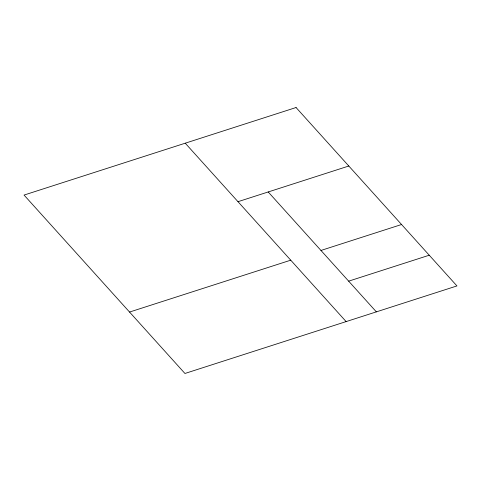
<?xml version="1.0" encoding="UTF-8"?>
<svg xmlns="http://www.w3.org/2000/svg" width="481" height="481" viewBox="0 0 481 481"><rect width="100%" height="100%" fill="white"/><g stroke="black" fill="none" stroke-linecap="round" stroke-linejoin="round"><path stroke-width="0.72" d="M237.993 201.683L348.809 166.017M129.551 312.055L290.74 260.179M320.965 250.451L401.563 224.513M348.659 281.157L429.256 255.219M268.212 191.961L376.358 311.868M185.239 143.194L346.134 321.597M296.055 107.528L24.05 195.07L184.945 373.472L456.95 285.93L296.055 107.528"/></g></svg>
